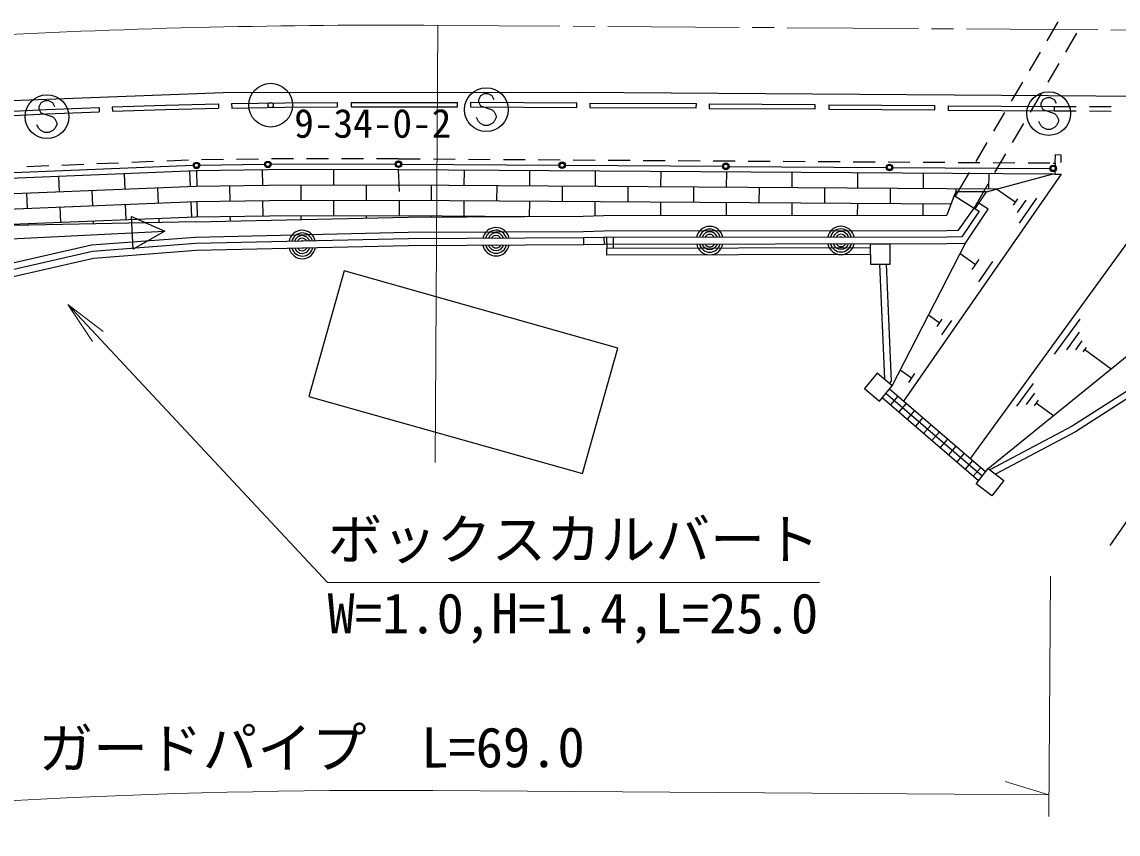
# Model space of a CAD drawing. Units: millimetres, scale not verified. Extents: x 40000 to 680000, y 20000 to 380000.
# Drawn here: x 328500 to 378638, y 254561 to 291708 of the extents above; entities that cross this region are included whole.
import ezdxf
from ezdxf.enums import TextEntityAlignment as Align

# ---------------------------------------------------------------- set-up
doc = ezdxf.new("R2010")
doc.units = ezdxf.units.MM
doc.header["$LTSCALE"] = 1000
for name, color, linetype, lineweight in [('M-BGD', 7, 'Continuous', 25), ('M-BMK', 2, 'Continuous', 13), ('M-BMK-SRVR', 3, 'Continuous', 25), ('M-STR-HTXT', 7, 'Continuous', 13), ('M-STR-STRC', 7, 'Continuous', 25)]:
    doc.layers.add(name, color=color, linetype=linetype, lineweight=lineweight)
doc.styles.add('ＭＳ ゴシック', font='')
doc.styles.get('ＭＳ ゴシック').set_extended_font_data('MS Gothic')

# ---------------------------------------------------------------- blocks, each defined once
blk = doc.blocks.new('open_arrow')
at = {"color": 0, "linetype": 'Continuous', "lineweight": -2}
blk.add_lwpolyline([(7.5, 1.25), (0, 0), (7.5, -1.25)], dxfattribs=at)

msp = doc.modelspace()

# ---------------------------------------------------------------- linework, layer by layer
at = {"layer": 'M-BGD'}
for p, q in [((375392, 290846), (375899, 291708)), ((376249, 290330), (376756, 291192)), ((374580, 289467), (375087, 290329)), ((375437, 288951), (375944, 289813)), ((373768, 288089), (374276, 288950)), ((374625, 287573), (375132, 288434)), ((332031, 287799), (332039, 287599)), ((332632, 287822), (332639, 287622)), ((337487, 287962), (337492, 287762)), ((338091, 287970), (338094, 287770)), ((342940, 287819), (342939, 288019)), ((343558, 288028), (348416, 288028)), ((343558, 288028), (343558, 287828)), ((343558, 287828), (348416, 287828)), ((348416, 287828), (348416, 288028)), ((349019, 288031), (349018, 287831)), ((349018, 287831), (353877, 287800)), ((349019, 288031), (353878, 288000)), ((353877, 287800), (353878, 288000)), ((354483, 287997), (354482, 287797)), ((354482, 287797), (359347, 287773)), ((354483, 287997), (359348, 287973)), ((359347, 287773), (359348, 287973)), ((359938, 287954), (359937, 287754)), ((359938, 287954), (364789, 287929)), ((364788, 287729), (364789, 287929)), ((365408, 287922), (365407, 287722)), ((365408, 287922), (370254, 287885)), ((370253, 287685), (370254, 287885)), ((370861, 287875), (370860, 287675)), ((370861, 287875), (375725, 287846)), ((375724, 287646), (375725, 287846)), ((375725, 287846), (376725, 287841)), ((377325, 287838), (378325, 287833)), ((359937, 287754), (364788, 287729)), ((365407, 287722), (370253, 287685)), ((370860, 287675), (375724, 287646)), ((372956, 286710), (373464, 287572)), ((375724, 287646), (376724, 287641)), ((377324, 287638), (378324, 287633)), ((373813, 286194), (374320, 287056)), ((372144, 285331), (372652, 286193)), ((334522, 285317), (333523, 285277)), ((336121, 285382), (335122, 285341)), ((337721, 285413), (336721, 285399)), ((339320, 285436), (338321, 285422)), ((340920, 285443), (339920, 285442)), ((342520, 285446), (341520, 285444)), ((344120, 285448), (343120, 285447)), ((345720, 285451), (344720, 285449)), ((345720, 285451), (346720, 285444)), ((347320, 285440), (348320, 285434)), ((348920, 285430), (349920, 285423)), ((350520, 285419), (351520, 285413)), ((352120, 285409), (353120, 285402)), ((353720, 285398), (354720, 285392)), ((355320, 285388), (356320, 285381)), ((356920, 285377), (357920, 285371)), ((358520, 285367), (359520, 285360)), ((360120, 285357), (361120, 285350)), ((361720, 285346), (362720, 285340)), ((363320, 285336), (364320, 285329)), ((364920, 285325), (365920, 285319)), ((366520, 285315), (367520, 285308)), ((368120, 285304), (369120, 285298)), ((369720, 285294), (370720, 285287)), ((371320, 285283), (372320, 285277)), ((373001, 284815), (373508, 285677)), ((375763, 285252), (375771, 285643)), ((375771, 285643), (376024, 285629)), ((376024, 285629), (376026, 285273)), ((329726, 285124), (328727, 285083)), ((331325, 285188), (330326, 285148)), ((332924, 285253), (331924, 285212)), ((336171, 284883), (336199, 284184)), ((336488, 284896), (336498, 284196)), ((339488, 284938), (339498, 284238)), ((342750, 284946), (342751, 284246)), ((345717, 284951), (375668, 284755)), ((345717, 284951), (345750, 283951)), ((348721, 284931), (348717, 284231)), ((351721, 284912), (351716, 284212)), ((354721, 284892), (354716, 284192)), ((357721, 284872), (357716, 284172)), ((360721, 284853), (360716, 284153)), ((363721, 284833), (363716, 284133)), ((366721, 284813), (366716, 284113)), ((369721, 284794), (369716, 284094)), ((371205, 283736), (371840, 284814)), ((372920, 285273), (373920, 285266)), ((374520, 285262), (375520, 285256)), ((375671, 285255), (375763, 285252)), ((375763, 285252), (375748, 284752)), ((330176, 284641), (330204, 283942)), ((333173, 284762), (333202, 284063)), ((376029, 284745), (368816, 274357)), ((372048, 283197), (372696, 284298)), ((372615, 283942), (375668, 284755)), ((372721, 284774), (372716, 284074)), ((375668, 284755), (375748, 284752)), ((375748, 284752), (376029, 284745)), ((327277, 283824), (336472, 284195)), ((328705, 283882), (328734, 283182)), ((331703, 284003), (331731, 283303)), ((334700, 284123), (334729, 283424)), ((336472, 284196), (339777, 284242)), ((337998, 284217), (338007, 283517)), ((339777, 284242), (345740, 284251)), ((341251, 284244), (341252, 283544)), ((344251, 284249), (344252, 283549)), ((345743, 284251), (373101, 284072)), ((347217, 284241), (347212, 283541)), ((350216, 284221), (350212, 283521)), ((353216, 284202), (353212, 283502)), ((356216, 284182), (356212, 283482)), ((359216, 284162), (359212, 283462)), ((362216, 284143), (362212, 283443)), ((365216, 284123), (365212, 283423)), ((368216, 284103), (368212, 283404)), ((371216, 284084), (371215, 283915)), ((372105, 283160), (372615, 283942)), ((373934, 283471), (373078, 284065)), ((327426, 283129), (336457, 283494)), ((333230, 283364), (333258, 282664)), ((336227, 283485), (336256, 282785)), ((336457, 283496), (339804, 283542)), ((336508, 283496), (336517, 282796)), ((339507, 283538), (339517, 282838)), ((339804, 283542), (345764, 283551)), ((342752, 283546), (342753, 282846)), ((345752, 283551), (345753, 282851)), ((345765, 283550), (370999, 283385)), ((348712, 283531), (348707, 282831)), ((351712, 283512), (351707, 282813)), ((354712, 283492), (354708, 282839)), ((357712, 283472), (357708, 282852)), ((360712, 283453), (360708, 282856)), ((363712, 283433), (363708, 282860)), ((366712, 283413), (366708, 282864)), ((369711, 283394), (369708, 282867)), ((371147, 283773), (370803, 282869)), ((372701, 283144), (372263, 283415)), ((374033, 283613), (373835, 283328)), ((374417, 283558), (374021, 282987)), ((374901, 283645), (374108, 282504)), ((328023, 282453), (336441, 282793)), ((330232, 283243), (330261, 282543)), ((333510, 282808), (335044, 282131)), ((333583, 281309), (333510, 282808)), ((336441, 282795), (339831, 282843)), ((338017, 282817), (338020, 282602)), ((339831, 282842), (345787, 282851)), ((341253, 282844), (341253, 282675)), ((344253, 282849), (344253, 282742)), ((345787, 282850), (351617, 282812)), ((347207, 282841), (347207, 282790)), ((350207, 282821), (350207, 282805)), ((372105, 283160), (372280, 283052)), ((336436, 282567), (328076, 282393)), ((328762, 282483), (328765, 282407)), ((331759, 282604), (331765, 282470)), ((334757, 282725), (334765, 282532)), ((325056, 281645), (335044, 282131)), ((335044, 282131), (333583, 281309)), ((354189, 281825), (354191, 281525)), ((355118, 281849), (355126, 281549)), ((355246, 281849), (355247, 281338)), ((355546, 281850), (355547, 281338)), ((371900, 271748), (379302, 281918)), ((367306, 281373), (355247, 281338)), ((355247, 281038), (355247, 281338)), ((368307, 275061), (371661, 281581)), ((367307, 281073), (355247, 281038)), ((372107, 280612), (371411, 281096)), ((372268, 280844), (371946, 280380)), ((367975, 275382), (367746, 280628)), ((368280, 275275), (368046, 280630)), ((372893, 280754), (372249, 279826)), ((372693, 271285), (383771, 280269)), ((370458, 277947), (369967, 278288)), ((370572, 278111), (370344, 277783)), ((371013, 278047), (370558, 277392)), ((375733, 276504), (376899, 278107)), ((376292, 276710), (376875, 277512)), ((376704, 276716), (376996, 277117)), ((377044, 276622), (377190, 276822)), ((377117, 276722), (378319, 275848)), ((369190, 275421), (368676, 275778)), ((367954, 275358), (367975, 275382)), ((368184, 275165), (368280, 275275)), ((369333, 275627), (369047, 275216)), ((372576, 271133), (368187, 274918)), ((374007, 274133), (374762, 275170)), ((372258, 270721), (367852, 274520)), ((372417, 270927), (368019, 274719)), ((368569, 274588), (368229, 274195)), ((368947, 274262), (368608, 273868)), ((374455, 274203), (374832, 274722)), ((374809, 274144), (374997, 274404)), ((374903, 274274), (375681, 273708)), ((369326, 273935), (368986, 273542)), ((369705, 273609), (369365, 273215)), ((370083, 273282), (369744, 272889)), ((370462, 272956), (370122, 272562)), ((370841, 272629), (370501, 272236)), ((371219, 272303), (370880, 271909)), ((371598, 271976), (371258, 271582)), ((371976, 271650), (371637, 271256)), ((372355, 271323), (372016, 270929))]:
    msp.add_line(p, q, dxfattribs=at)
for points in [[(327174, 287577), (329614, 287706), (332031, 287799)], [(332632, 287822), (335063, 287906), (337487, 287962)], [(338091, 287970), (340528, 288010), (342939, 288019)], [(338094, 287770), (340530, 287810), (342940, 287819)], [(327185, 287377), (329623, 287506), (332039, 287599)], [(332639, 287622), (335069, 287706), (337492, 287762)], [(345721, 284951), (339750, 284942), (336488, 284896), (327178, 284521), (321804, 284235), (317386, 283922), (312839, 283523), (306530, 282824)], [(372615, 283942), (371224, 283934), (371147, 283773), (372105, 283160)], [(336436, 282567), (346165, 282785), (354174, 282825), (355105, 282849), (370803, 282869)], [(370800, 282169), (371336, 282177), (372048, 283197)], [(372280, 283052), (371498, 281879), (370804, 281869)], [(370809, 281569), (371661, 281581), (372701, 283144)], [(327446, 281468), (327224, 281009), (328084, 280682), (331679, 281505), (336444, 281867)], [(336444, 281867), (346174, 282085), (354185, 282125), (355114, 282149), (370804, 282169)], [(370804, 281869), (355118, 281849), (354189, 281825), (346179, 281785), (336458, 281567)], [(326906, 281729), (326399, 280681), (328041, 280056), (331769, 280910), (336473, 281267)], [(336458, 281567), (331724, 281207), (328063, 280369), (326812, 280845), (327176, 281599)], [(336473, 281267), (346183, 281485), (354194, 281525), (355123, 281549), (370805, 281569)], [(385925, 278592), (381397, 275791), (380113, 275505), (376533, 273220), (372777, 271221)], [(386276, 278567), (386238, 278433), (381511, 275510), (380230, 275224), (376684, 272960), (373037, 271020)], [(388232, 277665), (382747, 274220), (378264, 267760)]]:
    msp.add_lwpolyline(points, dxfattribs=at)
for points in [[(367309, 280626), (368215, 280630), (368211, 281544), (367305, 281540)], [(355757, 276787), (343239, 280318), (341619, 274577), (354137, 271046)], [(367721, 274364), (368307, 275061), (367622, 275637), (367036, 274940)], [(372693, 271285), (373405, 270736), (372857, 270026), (372146, 270575)]]:
    msp.add_lwpolyline(points, close=True, dxfattribs=at)
for centre, radius, start, end in [((350184, 281695), 610, 10.6781, 169.9004), ((359961, 281745), 610, 10.4612, 169.6835), ((365961, 281753), 610, 10.4612, 169.6835), ((341321, 281566), 610, 11.6713, 170.8936), ((341321, 281566), 488, 14.3095, 168.2555), ((341321, 281566), 366, 18.7729, 163.792), ((341321, 281566), 244, 28.0788, 154.4862), ((350184, 281695), 488, 13.3163, 167.2623), ((350184, 281695), 366, 17.7797, 162.7989), ((350184, 281695), 244, 27.0856, 153.493), ((350184, 281695), 122, 64.6637, 115.9149), ((359961, 281745), 488, 13.0993, 167.0454), ((359961, 281745), 366, 17.5628, 162.5819), ((359961, 281745), 244, 26.8686, 153.276), ((359961, 281745), 122, 64.4467, 115.6979), ((365961, 281753), 488, 13.0993, 167.0454), ((365961, 281753), 366, 17.5628, 162.5819), ((365961, 281753), 244, 26.8686, 153.276), ((365961, 281753), 122, 64.4467, 115.6979), ((341325, 281486), 610, 191.6713, 350.8936), ((341325, 281486), 488, 194.3094, 348.2555), ((341325, 281486), 366, 198.7729, 343.792), ((341325, 281486), 244, 208.0788, 334.4862), ((341321, 281566), 122, 65.6569, 116.9081), ((341325, 281486), 122, 245.6569, 296.9081), ((350188, 281615), 610, 190.6781, 349.9004), ((350188, 281615), 488, 193.3163, 347.2623), ((350188, 281615), 366, 197.7797, 342.7989), ((350188, 281615), 244, 207.0856, 333.493), ((350188, 281615), 122, 244.6637, 295.9149), ((359963, 281665), 610, 190.4612, 349.6835), ((359963, 281665), 488, 193.0993, 347.0453), ((359963, 281665), 366, 197.5628, 342.5819), ((359963, 281665), 244, 206.8686, 333.276), ((359963, 281665), 122, 244.4467, 295.6979), ((365963, 281673), 610, 190.4612, 349.6835), ((365963, 281673), 488, 193.0993, 347.0453), ((365963, 281673), 366, 197.5628, 342.5819), ((365963, 281673), 244, 206.8686, 333.276), ((365963, 281673), 122, 244.4467, 295.6979)]:
    msp.add_arc(centre, radius, start, end, dxfattribs=at)
at = {"layer": 'M-BMK'}
for p, q in [((353107, 291513), (347531, 291551)), ((354707, 291502), (353707, 291509)), ((361307, 291457), (355307, 291498)), ((362907, 291446), (361907, 291453)), ((369507, 291401), (363507, 291442)), ((371107, 291390), (370107, 291397)), ((377707, 291345), (371707, 291386)), ((379307, 291335), (378307, 291341))]:
    msp.add_line(p, q, dxfattribs=at)
msp.add_arc((345151, -58441), 350000, 89.61037, 96.45676, dxfattribs=at)
at = {"layer": 'M-BMK-SRVR'}
for radius in [1000, 120]:
    msp.add_circle((339876, 287901), radius, dxfattribs=at)
at = {"layer": 'M-STR-HTXT'}
for p, q in [((347531, 291551), (347395, 271551)), ((375468, 255360), (375542, 266360)), ((375474, 256360), (373479, 256973)), ((375474, 256360), (347293, 256551))]:
    msp.add_line(p, q, dxfattribs=at)
msp.add_lwpolyline([(330600, 278786), (342478, 266075), (364978, 266075)], dxfattribs=at)
msp.add_arc((345151, -58441), 315000, 89.61037, 96.45676, dxfattribs=at)
at = {"layer": 'M-STR-STRC'}
for p, q in [((349468, 288329), (349377, 288148)), ((349650, 288420), (349468, 288329)), ((349832, 288420), (349650, 288420)), ((350014, 288329), (349832, 288420)), ((350105, 288148), (350014, 288329)), ((353879, 288493), (461493, 287755)), ((329372, 288008), (329281, 287826)), ((329281, 287826), (329281, 287735)), ((329554, 288099), (329372, 288008)), ((329735, 288099), (329554, 288099)), ((329917, 288008), (329735, 288099)), ((330008, 287826), (329917, 288008)), ((349377, 288148), (349377, 288057)), ((349377, 288057), (349468, 287875)), ((349468, 287875), (350014, 287693)), ((375190, 288152), (375099, 287970)), ((375099, 287970), (375099, 287879)), ((375099, 287879), (375190, 287697)), ((375372, 288243), (375190, 288152)), ((375553, 288243), (375372, 288243)), ((375735, 288152), (375553, 288243)), ((375826, 287970), (375735, 288152)), ((329281, 287735), (329372, 287553)), ((329372, 287553), (329917, 287371)), ((329917, 287371), (330008, 287281)), ((349377, 287148), (349286, 287329)), ((350014, 287693), (350105, 287602)), ((350105, 287602), (350196, 287420)), ((350196, 287329), (350105, 287148)), ((350196, 287420), (350196, 287329)), ((375190, 287697), (375735, 287516)), ((375735, 287516), (375826, 287425)), ((375826, 287425), (375917, 287243)), ((329281, 286826), (329190, 287008)), ((329372, 286735), (329281, 286826)), ((330008, 286826), (329917, 286735)), ((330008, 287281), (330099, 287099)), ((330099, 287008), (330008, 286826)), ((330099, 287099), (330099, 287008)), ((349468, 287057), (349377, 287148)), ((349650, 286966), (349468, 287057)), ((349832, 286966), (349650, 286966)), ((350014, 287057), (349832, 286966)), ((350105, 287148), (350014, 287057)), ((375099, 286970), (375008, 287152)), ((375190, 286879), (375099, 286970)), ((375372, 286788), (375190, 286879)), ((375553, 286788), (375372, 286788)), ((375735, 286879), (375553, 286788)), ((375826, 286970), (375735, 286879)), ((375917, 287152), (375826, 286970)), ((375917, 287243), (375917, 287152)), ((329554, 286644), (329372, 286735)), ((329735, 286644), (329554, 286644)), ((329917, 286735), (329735, 286644)), ((336331, 285140), (327317, 284776)), ((339598, 285190), (336631, 285148)), ((345571, 285201), (339898, 285192)), ((345869, 285200), (353056, 285153)), ((353356, 285151), (360544, 285104)), ((360844, 285102), (368032, 285055)), ((368332, 285053), (375519, 285006))]:
    msp.add_line(p, q, dxfattribs=at)
msp.add_lwpolyline([(306131, 286345), (315908, 287337), (326800, 288067), (337704, 288487), (353879, 288493)], dxfattribs=at)
for centre, radius in [((329644, 287371), 1000), ((349741, 287693), 1000), ((375462, 287516), 1000), ((336481, 285146), 150), ((339748, 285192), 150), ((339748, 285192), 120), ((339748, 285192), 100), ((345719, 285201), 150), ((345721, 285201), 150), ((345719, 285201), 120), ((345721, 285201), 120), ((345719, 285201), 100), ((345721, 285201), 100), ((353206, 285152), 150), ((336481, 285146), 120), ((336481, 285146), 100), ((353206, 285152), 120), ((353206, 285152), 100), ((360694, 285103), 150), ((360694, 285103), 120), ((360694, 285103), 100), ((368182, 285054), 150), ((368182, 285054), 120), ((368182, 285054), 100), ((375669, 285005), 150), ((375669, 285005), 120), ((375669, 285005), 100)]:
    msp.add_circle(centre, radius, dxfattribs=at)

# ---------------------------------------------------------------- block references
at = {"layer": 'M-STR-HTXT', "xscale": 267, "yscale": 267, "rotation": 313.1}
msp.add_blockref('open_arrow', (330600, 278786), dxfattribs=at)

# ---------------------------------------------------------------- texts
at = {"layer": 'M-BMK-SRVR', "style": 'ＭＳ ゴシック'}
msp.add_text('9-34-0-2', height=1320, dxfattribs=at).set_placement((340956, 286014), align=Align.BOTTOM_LEFT)
at = {"layer": 'M-STR-HTXT', "style": 'ＭＳ ゴシック'}
msp.add_text('ボックスカルバート', height=1833, dxfattribs=at).set_placement((342478, 266575), align=Align.BOTTOM_LEFT)
msp.add_text('W=1.0,H=1.4,L=25.0', height=1833, dxfattribs=at).set_placement((342478, 265575), align=Align.TOP_LEFT)
msp.add_text('ガードパイプ\u3000L=69.0', height=1833, rotation=0.159, dxfattribs=at).set_placement((341756, 257040), align=Align.BOTTOM_CENTER)

doc.saveas('drawing.dxf')
